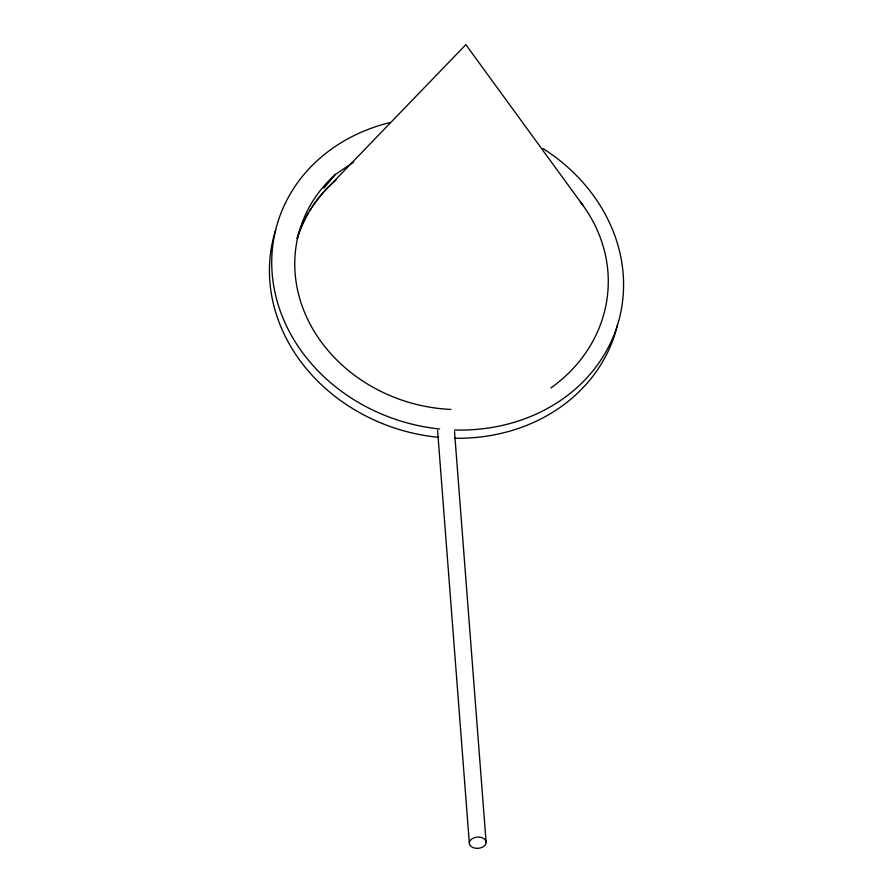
<?xml version="1.0" encoding="UTF-8"?>
<svg xmlns="http://www.w3.org/2000/svg" width="893" height="893" viewBox="0 0 893 893"><rect width="100%" height="100%" fill="white"/><g stroke="black" fill="none" stroke-linecap="round" stroke-linejoin="round"><path stroke-width="1.34" d="M323.88 188.144L335.411 174.425L353.595 162.169M582.816 205.211L465.856 44.65L331.85 183.534A158.764 139.498 4 0 0 309.704 210.893M454.515 431.531L486.138 842.467A8.428 5.626 -4.4 0 1 473.379 847.714A8.428 5.626 -4.4 0 1 473.67 837.947A8.428 5.626 -4.4 0 1 486.138 842.467M437.581 430.415L469.327 842.959M450.865 409.429A154.255 134.43 15.6 0 1 308.208 320.42A154.255 134.43 15.6 0 1 335.411 174.425M542.832 148.45A177.473 154.668 15.6 0 1 617.364 325.476A177.473 154.668 15.6 0 1 454.504 429.991M439.646 428.997A177.473 154.668 15.6 0 1 273.548 284.956A177.473 154.668 15.6 0 1 390.107 122.531M617.565 324.639A177.473 154.668 15.6 0 1 454.961 438.273M438.697 437.358A177.473 154.668 15.6 0 1 275.703 229.825M297.313 238.543A154.255 134.43 15.6 0 1 336.148 180.006M580.361 201.941A158.764 139.498 4 0 1 550.814 388.031M297.045 238.163A158.764 139.498 4 0 1 308.342 213.159"/></g></svg>
